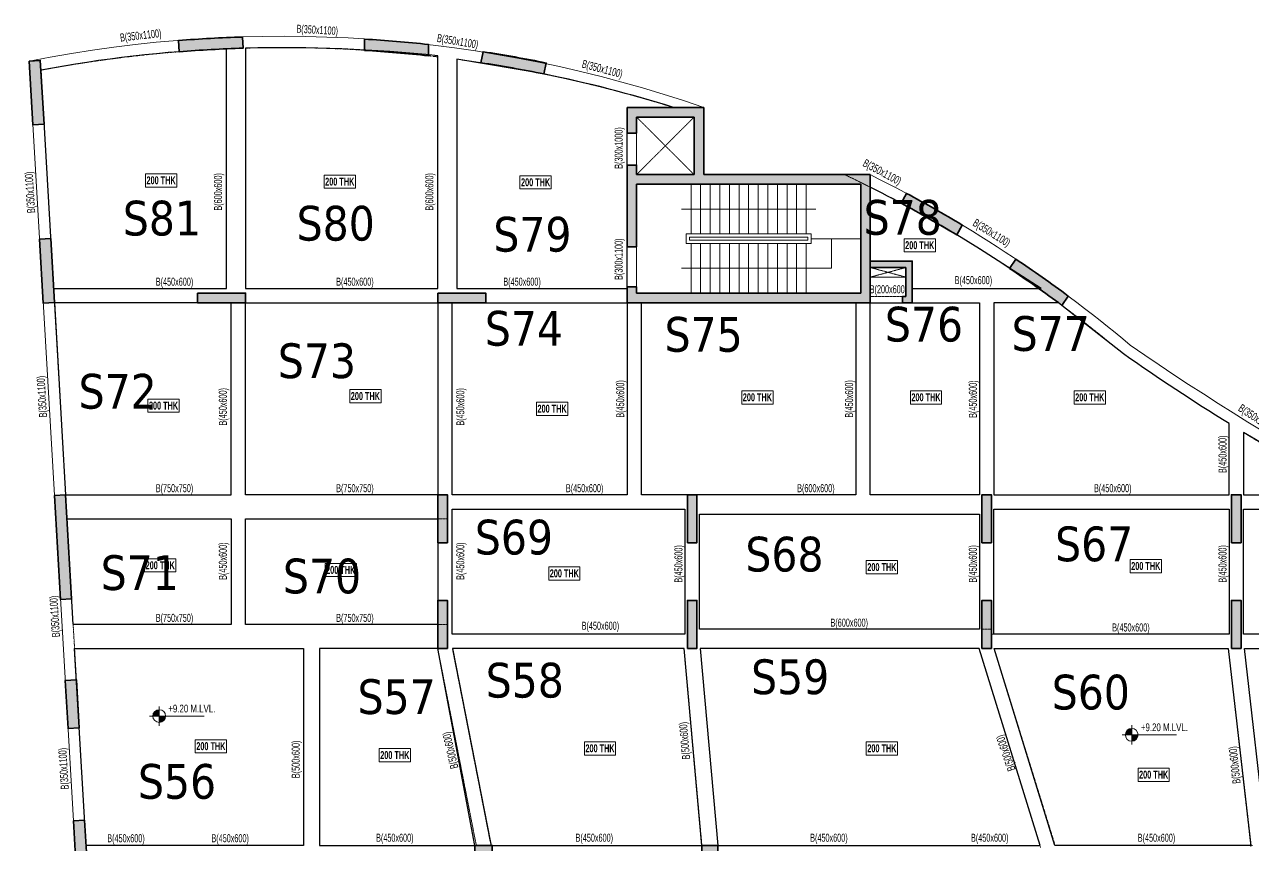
# Model space of a CAD drawing. Header units: millimetres. Extents: x -6 to 66657, y 21 to 58889.
# Drawn here: x -6 to 38389, y 33251 to 58889 of the extents above; entities that cross this region are included whole.
import ezdxf

# ---------------------------------------------------------------- set-up
doc = ezdxf.new("R2010")
doc.units = ezdxf.units.MM
doc.linetypes.add('HIDDEN', pattern=[0.375, 0.25, -0.125])
for name, color, linetype, lineweight in [('A-ANNO-DIMS', 8, 'Continuous', 15), ('A-DETL-MISC', 35, 'Continuous', 15), ('A-FLOR-IDEN', 11, 'Continuous', 9), ('A-HIDD-ABVE', 8, 'HIDDEN', 20), ('G-____-____-DIMS', 7, 'Continuous', 9), ('S-BEAM', 7, 'Continuous', 18), ('S-BEAM-IDEN', 2, 'Continuous', 9), ('S-COL HATCH', 9, 'Continuous', 0), ('S-COLS', 5, 'Continuous', 35)]:
    doc.layers.add(name, color=color, linetype=linetype, lineweight=lineweight)
doc.layers.add('changes', color=7, linetype='Continuous')
doc.styles.add('Dim.s & Anno.(Misc.)', font='ARIALN.TTF')
doc.styles.add('Swis721 LtCn BT', font='swisscl.ttf', dxfattribs={"width": 0.9, "height": 233.355162})
doc.styles.add('Swis721 LtCn BT_1', font='swisscl.ttf', dxfattribs={"height": 240})
doc.styles.add('Swis721 LtCn BT_B', font='', dxfattribs={"width": 0.9, "height": 246.918336})
doc.styles.get('Swis721 LtCn BT_B').set_extended_font_data('Swis721 LtCn BT', bold=True)
doc.dimstyles.new('A-GFC-100', dxfattribs={"dimscale": 100, "dimtxt": 1.75, "dimasz": 1.5, "dimexe": 1.5, "dimexo": 0, "dimgap": 1, "dimtad": 1, "dimdsep": 46, "dimtxsty": 'Dim.s & Anno.(Misc.)', "dimblk": 'ARCHTICK', "dimcen": 0, "dimdle": 1.5, "dimclrd": 256, "dimclre": 8, "dimclrt": 6, "dimazin": 2, "dimtfac": 1, "dimtix": 1, "dimtmove": 2, "dimatfit": 3, "dimfxl": 1, "dimtolj": 1, "dimlwd": -1, "dimlwe": 9, "dimarcsym": 0})

# ---------------------------------------------------------------- blocks, each defined once
blk = doc.blocks.new('_ARCHTICK')
at = {"color": 0, "linetype": 'ByBlock', "const_width": 0.15}
blk.add_lwpolyline([(-0.5, -0.5), (0.5, 0.5)], dxfattribs=at)
blk = doc.blocks.new('A$Cb7cd9481')
at = {"layer": 'S-COL HATCH', "transparency": 33554687}
h = blk.add_hatch(color=256, dxfattribs=at)
h.dxf.hatch_style = 1
h.paths.add_polyline_path([(-9681, 41101), (-9700, 41450, 0.01185), (-11697, 41341), (-11678, 40991, -0.011949)])
h = blk.add_hatch(color=256, dxfattribs=at)
h.dxf.hatch_style = 1
h.paths.add_polyline_path([(-3886, 40864), (-3886, 41216, 0.011892), (-5886, 41384), (-5886, 41033, -0.011992)])
h = blk.add_hatch(color=256, dxfattribs=at)
h.dxf.hatch_style = 1
h.paths.add_polyline_path([(-16019, 40721), (-16368, 40700), (-16252, 38704), (-15902, 38724)])
h = blk.add_hatch(color=256, dxfattribs=at)
h.dxf.hatch_style = 1
h.paths.add_polyline_path([(-282, 40295), (-212, 40638, 0.011811), (-2182, 40990), (-2251, 40647, -0.01191)])
h = blk.add_hatch(color=256, dxfattribs=at)
h.dxf.hatch_style = 1
h.paths.add_polyline_path([(9915, 37151), (4715, 37151), (4715, 39251), (2315, 39251), (2315, 38451), (2615, 38451), (2615, 38951), (4415, 38951), (4415, 37151), (2615, 37151), (2615, 37451), (2315, 37451), (2315, 34901), (2615, 34901), (2615, 36851), (9615, 36851), (9615, 33451), (2615, 33451), (2615, 33651), (2315, 33651), (2315, 33151), (9915, 33151)])
h = blk.add_hatch(color=256, dxfattribs=at)
h.dxf.hatch_style = 1
h.paths.add_polyline_path([(11046, 36567), (10880, 36258, -0.01191), (12618, 35269), (12784, 35577, 0.011811)])
h = blk.add_hatch(color=256, dxfattribs=at)
h.dxf.hatch_style = 1
h.paths.add_polyline_path([(-15694, 35157), (-16043, 35136), (-15927, 33140), (-15578, 33160)])
h = blk.add_hatch(color=256, dxfattribs=at)
h.dxf.hatch_style = 1
h.paths.add_polyline_path([(11225, 34450), (9915, 34450), (9915, 34250), (11025, 34250), (11025, 33350), (10925, 33350), (10925, 33151), (11225, 33150), (11225, 33350)])
h = blk.add_hatch(color=256, dxfattribs=at)
h.dxf.hatch_style = 1
h.paths.add_polyline_path([(14462, 34513), (14267, 34222, -0.01191), (15902, 33069), (16097, 33360, 0.011811)])
h = blk.add_hatch(color=256, dxfattribs=at)
h.dxf.hatch_style = 1
h.paths.add_polyline_path([(-11102, 33451), (-11102, 33151), (-9602, 33151), (-9602, 33451)])
h = blk.add_hatch(color=256, dxfattribs=at)
h.dxf.hatch_style = 1
h.paths.add_polyline_path([(-3600, 33451), (-3600, 33151), (-2100, 33151), (-2100, 33451)])
h = blk.add_hatch(color=256, dxfattribs=at)
h.dxf.hatch_style = 1
h.paths.add_polyline_path([(-15227, 27150), (-15577, 27130), (-15387, 23885), (-15038, 23905)])
h = blk.add_hatch(color=256, dxfattribs=at)
h.dxf.hatch_style = 1
h.paths.add_polyline_path([(-3600, 25651), (-3300, 25651), (-3300, 27151), (-3600, 27151)])
h = blk.add_hatch(color=256, dxfattribs=at)
h.dxf.hatch_style = 1
h.paths.add_polyline_path([(-3600, 25651), (-3300, 25651), (-3300, 27151), (-3600, 27151)])
h = blk.add_hatch(color=256, dxfattribs=at)
h.dxf.hatch_style = 1
h.paths.add_polyline_path([(4200, 25651), (4500, 25651), (4500, 27151), (4200, 27151)])
h = blk.add_hatch(color=256, dxfattribs=at)
h.dxf.hatch_style = 1
h.paths.add_polyline_path([(4200, 25651), (4500, 25651), (4500, 27151), (4200, 27151)])
h = blk.add_hatch(color=256, dxfattribs=at)
h.dxf.hatch_style = 1
h.paths.add_polyline_path([(13400, 25651), (13700, 25651), (13700, 27151), (13400, 27151)])
h = blk.add_hatch(color=256, dxfattribs=at)
h.dxf.hatch_style = 1
h.paths.add_polyline_path([(13400, 25651), (13700, 25651), (13700, 27151), (13400, 27151)])
h = blk.add_hatch(color=256, dxfattribs=at)
h.dxf.hatch_style = 1
h.paths.add_polyline_path([(21200, 25651), (21500, 25651), (21500, 27151), (21200, 27151)])
h = blk.add_hatch(color=256, dxfattribs=at)
h.dxf.hatch_style = 1
h.paths.add_polyline_path([(21200, 25651), (21500, 25651), (21500, 27151), (21200, 27151)])
h = blk.add_hatch(color=256, dxfattribs=at)
h.dxf.hatch_style = 1
h.paths.add_polyline_path([(-3600, 22351), (-3300, 22351), (-3300, 23851), (-3600, 23851)])
h = blk.add_hatch(color=256, dxfattribs=at)
h.dxf.hatch_style = 1
h.paths.add_polyline_path([(-3600, 22351), (-3300, 22351), (-3300, 23851), (-3600, 23851)])
h = blk.add_hatch(color=256, dxfattribs=at)
h.dxf.hatch_style = 1
h.paths.add_polyline_path([(4200, 22351), (4500, 22351), (4500, 23851), (4200, 23851)])
h = blk.add_hatch(color=256, dxfattribs=at)
h.dxf.hatch_style = 1
h.paths.add_polyline_path([(4200, 22351), (4500, 22351), (4500, 23851), (4200, 23851)])
h = blk.add_hatch(color=256, dxfattribs=at)
h.dxf.hatch_style = 1
h.paths.add_polyline_path([(13400, 22351), (13700, 22351), (13700, 23851), (13400, 23851)])
h = blk.add_hatch(color=256, dxfattribs=at)
h.dxf.hatch_style = 1
h.paths.add_polyline_path([(13400, 22351), (13700, 22351), (13700, 23851), (13400, 23851)])
h = blk.add_hatch(color=256, dxfattribs=at)
h.dxf.hatch_style = 1
h.paths.add_polyline_path([(21200, 22351), (21500, 22351), (21500, 23851), (21200, 23851)])
h = blk.add_hatch(color=256, dxfattribs=at)
h.dxf.hatch_style = 1
h.paths.add_polyline_path([(21200, 22351), (21500, 22351), (21500, 23851), (21200, 23851)])
h = blk.add_hatch(color=256, dxfattribs=at)
h.dxf.hatch_style = 1
h.paths.add_polyline_path([(-15239, 21348), (-15152, 19851), (-14802, 19871), (-14890, 21369)])
h = blk.add_hatch(color=256, dxfattribs=at)
h.dxf.hatch_style = 1
h.paths.add_polyline_path([(-14983, 16966), (-14896, 15469), (-14547, 15489), (-14634, 16986)])
at = {"layer": 'S-COLS'}
for p, q in [((4715, 39251, 0), (2315, 39251, 0)), ((4715, 37151, 0), (4715, 39251, 0)), ((4415, 38951, 0), (2615, 38951, 0)), ((4415, 37151, 0), (4415, 38951, 0)), ((4415, 37151, 0), (2615, 37151)), ((9915, 37151), (4715, 37151, 0)), ((9915, 33151), (9915, 37151)), ((2615, 36851), (9615, 36851)), ((2615, 34901), (2615, 36851)), ((9615, 36851), (9615, 33451)), ((2315, 34901), (2615, 34901)), ((2315, 33651), (2315, 33151)), ((2615, 33651), (2315, 33651)), ((2615, 33451), (2615, 33651)), ((9615, 33451), (2615, 33451)), ((2315, 33151), (9915, 33151))]:
    blk.add_line(p, q, dxfattribs=at)
at = {"layer": 'S-COLS', "elevation": 0}
for points in [[(-9700, 41450, 0.01185), (-11697, 41341), (-11678, 40991, -0.011949), (-9681, 41101), (-9700, 41450)], [(-5886, 41384, -0.011892), (-3886, 41216), (-3886, 40864, 0.011992), (-5886, 41033), (-5886, 41384)], [(-282, 40295), (-212, 40638, 0.011811), (-2182, 40990), (-2251, 40647, -0.01191), (-282, 40295)], [(12784, 35577, 0.011811), (11046, 36567), (10880, 36258, -0.01191), (12618, 35269), (12784, 35577)], [(14462, 34513), (14267, 34222, -0.01191), (15902, 33069), (16097, 33360, 0.011811), (14462, 34513)]]:
    blk.add_lwpolyline(points, format="xyb", dxfattribs=at)
for points in [[(-16368, 40700), (-16019, 40721), (-15902, 38724), (-16252, 38704)], [(-16043, 35136), (-15694, 35157), (-15578, 33160), (-15927, 33140)], [(-11102, 33451), (-11102, 33151), (-9602, 33151), (-9602, 33451)], [(-3600, 33451), (-3600, 33151), (-2100, 33151), (-2100, 33451)], [(-15577, 27130), (-15227, 27150), (-15038, 23905), (-15387, 23885)], [(-3600, 25651), (-3300, 25651), (-3300, 27151), (-3600, 27151)], [(-3600, 25651), (-3300, 25651), (-3300, 27151), (-3600, 27151)], [(4200, 25651), (4500, 25651), (4500, 27151), (4200, 27151)], [(4200, 25651), (4500, 25651), (4500, 27151), (4200, 27151)], [(13400, 25651), (13700, 25651), (13700, 27151), (13400, 27151)], [(13400, 25651), (13700, 25651), (13700, 27151), (13400, 27151)], [(21200, 25651), (21500, 25651), (21500, 27151), (21200, 27151)], [(21200, 25651), (21500, 25651), (21500, 27151), (21200, 27151)], [(-3600, 22351), (-3300, 22351), (-3300, 23851), (-3600, 23851)], [(-3600, 22351), (-3300, 22351), (-3300, 23851), (-3600, 23851)], [(4200, 22351), (4500, 22351), (4500, 23851), (4200, 23851)], [(4200, 22351), (4500, 22351), (4500, 23851), (4200, 23851)], [(13400, 22351), (13700, 22351), (13700, 23851), (13400, 23851)], [(13400, 22351), (13700, 22351), (13700, 23851), (13400, 23851)], [(21200, 22351), (21500, 22351), (21500, 23851), (21200, 23851)], [(21200, 22351), (21500, 22351), (21500, 23851), (21200, 23851)], [(-15239, 21348), (-14890, 21369), (-14802, 19871), (-15152, 19851)], [(-14983, 16966), (-14634, 16986), (-14547, 15489), (-14896, 15469)]]:
    blk.add_lwpolyline(points, close=True, dxfattribs=at)
for points in [[(2615, 38951), (2615, 38451), (2315, 38451), (2315, 39251)], [(2615, 37151), (2615, 37451), (2315, 37451), (2315, 34901)], [(9915, 34450), (11225, 34450), (11225, 33350), (11225, 33150), (10925, 33151), (10925, 33350), (11025, 33350), (11025, 34250), (9915, 34250), (9915, 34450)]]:
    blk.add_lwpolyline(points, dxfattribs=at)
blk = doc.blocks.new('Spot Elevations - M_Spot Elevation - Target Filled-23738-FIRST FLOOR  FRAMING PLAN _NTA_')
at = {"layer": 'G-____-____-DIMS'}
h = blk.add_hatch(color=256, dxfattribs=at)
edge = h.paths.add_edge_path(flags=0)
edge.add_line((0, 0), (-2, 0))
edge.add_arc((0, 0), 2, 90, 180, ccw=False)
edge.add_line((0, 2), (0, 0))
h = blk.add_hatch(color=256, dxfattribs=at)
edge = h.paths.add_edge_path(flags=0)
edge.add_line((0, 0), (2, 0))
edge.add_arc((0, 0), 2, 270, 360, ccw=False)
edge.add_line((0, -2), (0, 0))
for p, q in [((-3, 0), (14, 0)), ((0, -3), (0, 3))]:
    blk.add_line(p, q, dxfattribs=at)
blk.add_circle((0, 0), 2, dxfattribs=at)
blk = doc.blocks.new('A$C0921b736')
at = {"layer": 'S-COL HATCH', "transparency": 33554687}
h = blk.add_hatch(color=256, dxfattribs=at)
h.dxf.hatch_style = 1
h.paths.add_polyline_path([(5425, 11675), (5425, 11275), (10175, 11275), (10175, 11675)])
h.paths.add_polyline_path([(5425, 11675), (5975, 11675), (5975, 22675), (5425, 22675)])
h = blk.add_hatch(color=256, dxfattribs=at)
h.dxf.hatch_style = 1
h.paths.add_polyline_path([(12525, 12975), (13025, 12975), (13025, 22675), (12525, 22675)])
at = {"layer": 'S-COLS'}
blk.add_lwpolyline([(5425, 11675), (5425, 22675), (5975, 22675), (5975, 11675), (5425, 11675)], dxfattribs=at)
at = {"layer": 'S-COLS', "elevation": 0}
blk.add_lwpolyline([(12525, 12975), (13025, 12975), (13025, 22675), (12525, 22675)], close=True, dxfattribs=at)
blk = doc.blocks.new('A$C21ee9bdd')
at = {"layer": 'A-DETL-MISC'}
for p, q in [((-5300, 0), (-5300, -1550)), ((-5000, 0), (-5000, -1550)), ((-4700, 0), (-4700, -1550)), ((-4400, 0), (-4400, -1550)), ((-4100, 0), (-4100, -1550)), ((-3800, 0), (-3800, -1550)), ((-3500, 0), (-3500, -1550)), ((-3200, 0), (-3200, -1550)), ((-2900, 0), (-2900, -1550)), ((-2600, 0), (-2600, -1550)), ((-2300, 0), (-2300, -1550)), ((-2000, 0), (-2000, -1550)), ((-1700, 0), (-1700, -1550)), ((-5300, -3400), (-5300, -1850)), ((-5000, -3400), (-5000, -1850)), ((-4700, -3400), (-4700, -1850)), ((-4400, -3400), (-4400, -1850)), ((-4100, -3400), (-4100, -1850)), ((-3800, -3400), (-3800, -1850)), ((-3500, -3400), (-3500, -1850)), ((-3200, -3400), (-3200, -1850)), ((-2900, -3400), (-2900, -1850)), ((-2600, -3400), (-2600, -1850)), ((-2300, -3400), (-2300, -1850)), ((-2000, -3400), (-2000, -1850)), ((-1700, -3400), (-1700, -1850)), ((-1550, -1700), (0, -1700))]:
    blk.add_line(p, q, dxfattribs=at)
for points in [[(-1550, -1550), (-1550, -1850), (-5450, -1850), (-5450, -1550)], [(-1650, -1650), (-1650, -1750), (-5350, -1750), (-5350, -1650)]]:
    blk.add_lwpolyline(points, close=True, dxfattribs=at)
at = {"layer": 'A-ANNO-DIMS', "ltscale": 500}
for points in [[(-1400, -775), (-5600, -775)], [(-1700, -2625), (-912, -2625), (-912, -1700)], [(-5600, -2625), (-1700, -2625)]]:
    blk.add_leader(points, dimstyle='A-GFC-100', override={"dimasz": 0.002, "dimtad": 0, "dimfxl": 0.18, "dimarcsym": 1}, dxfattribs=at)

msp = doc.modelspace()

# ---------------------------------------------------------------- linework, layer by layer
at = {"layer": 'A-FLOR-IDEN', "color": 8, "elevation": 0, "flags": 128}
for points in [[(4748, 54228), (4748, 53816), (3771, 53816), (3771, 54228)], [(4748, 54228), (4748, 53816), (3771, 53816), (3771, 54228)], [(10330, 54187), (10330, 53775), (9352, 53775), (9352, 54187)], [(10330, 54187), (10330, 53775), (9352, 53775), (9352, 54187)], [(16451, 54166), (16451, 53754), (15473, 53754), (15473, 54166)], [(16451, 54166), (16451, 53754), (15473, 53754), (15473, 54166)], [(28452, 52200), (28452, 51788), (27475, 51788), (27475, 52200)], [(28452, 52200), (28452, 51788), (27475, 51788), (27475, 52200)], [(11131, 47488), (11131, 47076), (10154, 47076), (10154, 47488)], [(11131, 47488), (11131, 47076), (10154, 47076), (10154, 47488)], [(23379, 47450), (23379, 47038), (22402, 47038), (22402, 47450)], [(23379, 47450), (23379, 47038), (22402, 47038), (22402, 47450)], [(28647, 47450), (28647, 47038), (27669, 47038), (27669, 47450)], [(28647, 47450), (28647, 47038), (27669, 47038), (27669, 47450)], [(33764, 47450), (33764, 47038), (32787, 47038), (32787, 47450)], [(33764, 47450), (33764, 47038), (32787, 47038), (32787, 47450)], [(4824, 47191), (4824, 46779), (3846, 46779), (3846, 47191)], [(4824, 47191), (4824, 46779), (3846, 46779), (3846, 47191)], [(16964, 47094), (16964, 46682), (15987, 46682), (15987, 47094)], [(16964, 47094), (16964, 46682), (15987, 46682), (15987, 47094)], [(4720, 42203), (4720, 41791), (3743, 41791), (3743, 42203)], [(4720, 42203), (4720, 41791), (3743, 41791), (3743, 42203)], [(10360, 42058), (10360, 41646), (9383, 41646), (9383, 42058)], [(10360, 42058), (10360, 41646), (9383, 41646), (9383, 42058)], [(17347, 41950), (17347, 41538), (16369, 41538), (16369, 41950)], [(17347, 41950), (17347, 41538), (16369, 41538), (16369, 41950)], [(27270, 42146), (27270, 41734), (26292, 41734), (26292, 42146)], [(27270, 42146), (27270, 41734), (26292, 41734), (26292, 42146)], [(35515, 42181), (35515, 41769), (34537, 41769), (34537, 42181)], [(35515, 42181), (35515, 41769), (34537, 41769), (34537, 42181)], [(6304, 36553), (6304, 36141), (5327, 36141), (5327, 36553)], [(6304, 36553), (6304, 36141), (5327, 36141), (5327, 36553)], [(18462, 36486), (18462, 36074), (17485, 36074), (17485, 36486)], [(18462, 36486), (18462, 36074), (17485, 36074), (17485, 36486)], [(27270, 36486), (27270, 36074), (26292, 36074), (26292, 36486)], [(27270, 36486), (27270, 36074), (26292, 36074), (26292, 36486)], [(12051, 36273), (12051, 35861), (11074, 35861), (11074, 36273)], [(12051, 36273), (12051, 35861), (11074, 35861), (11074, 36273)], [(35761, 35663), (35761, 35251), (34783, 35251), (34783, 35663)], [(35761, 35663), (35761, 35251), (34783, 35251), (34783, 35663)]]:
    msp.add_lwpolyline(points, close=True, dxfattribs=at)
at = {"layer": 'A-HIDD-ABVE', "linetype": 'HIDDEN'}
for p, q in [((19117, 56002, 0), (20917, 54202, 0)), ((19117, 54202, 0), (20917, 56002, 0)), ((26417, 51301, 0), (27527, 51001, 0)), ((26417, 51001, 0), (27527, 51301, 0))]:
    msp.add_line(p, q, dxfattribs=at)
at = {"layer": 'changes', "color": 1, "elevation": 0}
for points in [[(502, 57465), (900, 50651), (6301, 50651), (6301, 58132, 0.035705), (502, 57465)], [(6901, 58154), (6901, 50651), (12903, 50651), (12903, 57915, 0.031761), (6901, 58154)], [(13503, 57805), (13503, 50651), (18817, 50651), (18817, 56302), (20267, 56302, 0.025455), (16221, 57346), (13503, 57805)], [(26417, 53811), (26417, 51501), (27727, 51501), (27727, 50651), (31760, 50651), (29828, 51884), (29121, 52320, 0.017743), (26452, 53795)], [(30278, 50201), (30278, 44201), (37628, 44201), (37628, 46429, -0.014299), (34328, 48601), (32405, 50120), (32295, 50201), (30278, 50201)]]:
    msp.add_lwpolyline(points, format="xyb", dxfattribs=at)
for points in [[(925, 50201), (1276, 44201), (6451, 44201), (6451, 50201)], [(6901, 50201), (12903, 50201), (12903, 44201), (6901, 44201)], [(13353, 50201), (18817, 50201), (18817, 44201), (13353, 44201)], [(19267, 50201), (25967, 50201), (25967, 44201), (19267, 44201)], [(26417, 50201), (29828, 50201), (29828, 44201), (26417, 44201)], [(38078, 46150), (38078, 44201), (41409, 44201)], [(1320, 43451), (6451, 43451), (6451, 40151), (1512, 40151)], [(6901, 43451), (12903, 43451), (12903, 40151), (6901, 40151)], [(13353, 43751), (20628, 43751), (20628, 39851), (13353, 39851)], [(21078, 43601), (29828, 43601), (29828, 40001), (21078, 40001)], [(30278, 43751), (37628, 43751), (37628, 39851), (30278, 39851)], [(1555, 39401), (8707, 39401), (8707, 33251), (1915, 33251)], [(9207, 39401), (9207, 33251), (14057, 33251), (12903, 39401)], [(13361, 39401), (14549, 33337), (14571, 33251), (21158, 33251), (20602, 39401)], [(21104, 39401), (21657, 33251), (31722, 33251), (29818, 39401)], [(30289, 39401), (37601, 39401), (38305, 33251), (32184, 33251)], [(38105, 39401), (41799, 39401), (41807, 33274), (38805, 33279)]]:
    msp.add_lwpolyline(points, close=True, dxfattribs=at)
msp.add_lwpolyline([(48842, 40538), (48844, 39851), (38078, 39851), (38078, 43751), (42230, 43751), (43137, 43268), (44923, 42357), (46800, 41456), (48842, 40538)], dxfattribs=at)
at = {"layer": 'S-BEAM', "linetype": 'HIDDEN'}
for p, q in [((6301, 50651, 0), (6301, 58132, 0)), ((12903, 50651, 0), (12903, 57881, 0)), ((18817, 51951, 0), (18817, 50701, 0)), ((900, 50651, 0), (6301, 50651, 0)), ((6901, 50651, 0), (12903, 50651, 0)), ((13503, 50651, 0), (18817, 50651, 0)), ((26417, 50401, 0), (27427, 50401, 0)), ((27727, 50651, 0), (31673, 50651, 0)), ((925, 50201, 0), (13870, 50201, 0)), ((6451, 44201, 0), (6451, 50202, 0)), ((6901, 44202, 0), (6901, 50202, 0)), ((12903, 44201, 0), (12903, 50201, 0)), ((13353, 44201, 0), (13353, 50201, 0)), ((13353, 50201, 0), (18817, 50201, 0)), ((18817, 44201, 0), (18817, 50201, 0)), ((19267, 44201, 0), (19267, 50201, 0)), ((25967, 44201, 0), (25967, 50201, 0)), ((26417, 50201, 0), (29828, 50201, 0)), ((26417, 44201, 0), (26417, 50201, 0)), ((29828, 44201, 0), (29828, 50202, 0)), ((30278, 50201, 0), (32295, 50201)), ((30278, 44201, 0), (30278, 50201, 0)), ((37628, 44201, 0), (37628, 46429, 0)), ((38078, 44201, 0), (38078, 46150, 0)), ((1276, 44201, 0), (6451, 44201, 0)), ((6901, 44201, 0), (13203, 44201, 0)), ((13353, 44201, 0), (18817, 44201, 0)), ((19267, 44201, 0), (25967, 44201, 0)), ((26417, 44201, 0), (29828, 44201, 0)), ((30278, 44201, 0), (37628, 44201)), ((38078, 44201), (41409, 44201)), ((1320, 43451, 0), (6451, 43451, 0)), ((6451, 40151, 0), (6451, 43452, 0)), ((6901, 40152, 0), (6901, 43452, 0)), ((6901, 43451, 0), (13203, 43451, 0)), ((12903, 40151, 0), (12903, 43451, 0)), ((13353, 39851, 0), (13353, 43751, 0)), ((13353, 43751, 0), (20628, 43751, 0)), ((20628, 39851, 0), (20628, 43751, 0)), ((21078, 40001, 0), (21078, 43601, 0)), ((21078, 43601, 0), (29828, 43601, 0)), ((29828, 40001, 0), (29828, 43601, 0)), ((30278, 43751, 0), (37628, 43751)), ((30278, 39851, 0), (30278, 43751, 0)), ((37628, 39851, 0), (37628, 43751, 0)), ((38078, 43751), (42230, 43751)), ((38078, 39851, 0), (38078, 43751, 0)), ((1512, 40151), (6451, 40151)), ((6901, 40151), (13203, 40151, 0)), ((21153, 40001), (29828, 40001, 0)), ((29902, 40001, 0), (30203, 40001, 0)), ((20628, 39851), (13353, 39851, 0)), ((37628, 39851, 0), (30203, 39851, 0)), ((38078, 39851), (48844, 39851, 0)), ((1555, 39401), (8707, 39401, 0)), ((8707, 33251, 0), (8707, 39401, 0)), ((9207, 39401, 0), (12903, 39401, 0)), ((9207, 33251, 0), (9207, 39401, 0)), ((14107, 33251, 0), (12903, 39401, 0)), ((14549, 33337, 0), (13361, 39402, 0)), ((20602, 39401), (13361, 39401, 0)), ((20602, 39401, 0), (21158, 33228, 0)), ((21104, 39402, 0), (21656, 33273, 0)), ((21104, 39401), (29818, 39401, 0)), ((29818, 39401, 0), (31742, 33184, 0)), ((37601, 39401, 0), (30289, 39401, 0)), ((30289, 39401, 0), (32172, 33317, 0)), ((38309, 33222, 0), (37601, 39401, 0)), ((38805, 33279, 0), (38105, 39402, 0)), ((41799, 39401), (38105, 39401, 0)), ((1914, 33251), (8707, 33251, 0)), ((9207, 33251, 0), (14107, 33251, 0)), ((14607, 33251, 0), (21157, 33251, 0)), ((28207, 33251, 0), (21657, 33251, 0)), ((28707, 33251, 0), (31730, 33251, 0)), ((38357, 33251, 0), (32184, 33251, 0))]:
    msp.add_line(p, q, dxfattribs=at)
at = {"layer": 'S-BEAM'}
for p, q in [((18817, 55501, 0), (18817, 54501, 0)), ((19117, 55501, 0), (19117, 54501, 0)), ((19117, 51951, 0), (19117, 50701, 0)), ((26417, 51001, 0), (27527, 51001, 0))]:
    msp.add_line(p, q, dxfattribs=at)
at = {"layer": 'S-BEAM', "ltscale": 250000, "elevation": 0}
for points in [[(21217, 56302, 0.133142), (134, 57751), (3330, 2977)], [(66657, 35414, -0.104419), (34540, 48879, 0.059137), (26417, 54202, 0.063489)]]:
    msp.add_lwpolyline(points, format="xyb", dxfattribs=at)
at = {"layer": 'S-BEAM', "linetype": 'HIDDEN', "elevation": 0}
for points in [[(6301, 58132, 0.03577), (502, 57465), (1914, 33251)], [(12903, 57881, 0.036822), (6901, 58154), (6901, 50651)], [(20267, 56302, 0.042483), (13503, 57805), (13503, 50651)], [(29828, 51884, 0.029438), (25618, 54202, 0.029438)], [(31673, 50651, 0.013584), (29828, 51884, 0.010315)], [(37628, 46429, -0.01167), (34328, 48601, 0.015835), (32295, 50201, 0.015835)], [(41409, 44201, -0.0114), (38078, 46150)]]:
    msp.add_lwpolyline(points, format="xyb", dxfattribs=at)

# ---------------------------------------------------------------- block references
at = {"layer": 'changes'}
msp.add_blockref('A$C0921b736', (8632, 10576, 0), dxfattribs=at)
msp.add_blockref('A$C0921b736', (8632, 10576, 0), dxfattribs=at)
at = {"layer": 'G-____-____-DIMS', "xscale": 99.99999999999991, "yscale": 99.99999999999991, "zscale": 99.99999999999991}
for p in [(4200, 37290, 0), (34587, 36705, 0)]:
    msp.add_blockref('Spot Elevations - M_Spot Elevation - Target Filled-23738-FIRST FLOOR  FRAMING PLAN _NTA_', p, dxfattribs=at)
at = {"layer": 'S-BEAM'}
msp.add_blockref('A$Cb7cd9481', (16503, 17051, 0), dxfattribs=at)
at = {"layer": 'S-BEAM-IDEN'}
msp.add_blockref('A$C21ee9bdd', (26117, 53902, 0), dxfattribs=at)

# ---------------------------------------------------------------- texts
at = {"layer": 'A-FLOR-IDEN', "color": 1, "char_height": 246.9, "width": 1155, "attachment_point": 2, "line_spacing_factor": 0.964267, "style": 'Swis721 LtCn BT_B'}
for insert in [(4259, 54150), (4259, 54150), (9841, 54109), (9841, 54109), (15962, 54088), (15962, 54088), (27963, 52122), (27963, 52122), (10642, 47410), (10642, 47410), (22890, 47372), (22890, 47372), (28158, 47372), (33275, 47372), (4335, 47113), (4335, 47113), (16475, 47016), (16475, 47016), (4232, 42125), (4232, 42125), (9871, 41980), (9871, 41980), (16858, 41872), (16858, 41872), (26781, 42068), (26781, 42068), (35026, 42103), (35026, 42103), (5815, 36475), (5815, 36475), (11562, 36195), (11562, 36195), (17973, 36408), (17973, 36408), (26781, 36408), (26781, 36408), (35272, 35585), (35272, 35585)]:
    msp.add_mtext('200 THK', dxfattribs=dict(at, insert=insert))
at = {"layer": 'changes', "char_height": 1084.7, "attachment_point": 1, "style": 'Dim.s & Anno.(Misc.)'}
for s, heights, insert in [('{\\fTahoma|b0|i0|c0|p34;S81}', [1159], (3065, 53387)), ('{\\fTahoma|b0|i0|c0|p34;S78}', [1159], (26211, 53411)), ('{\\fTahoma|b0|i0|c0|p34;S80}', [1159], (8495, 53228)), ('{\\fTahoma|b0|i0|c0|p34;S79}', [1159], (14641, 52884)), ('{\\fTahoma|b0|i0|c0|p34;S74}', [1159], (14376, 49946)), ('{\\fTahoma|b0|i0|c0|p34;S76}', [1159], (26875, 50075)), ('{\\fTahoma|b0|i0|c0|p34;S75}', [1159], (19991, 49757)), ('{\\fTahoma|b0|i0|c0|p34;S77}', [1159], (30835, 49783)), ('{\\fTahoma|b0|i0|c0|p34;S73}', [1159], (7908, 48932)), ('{\\fTahoma|b0|i0|c0|p34;S72}', [1159], (1683, 47979)), ('{\\fTahoma|b0|i0|c0|p34;S69}', [1159], (14063, 43424)), ('{\\fTahoma|b0|i0|c0|p34;S67}', [1213], (32193, 43212)), ('{\\fTahoma|b0|i0|c0|p34;S68}', [1159], (22515, 42892)), ('{\\fTahoma|b0|i0|c0|p34;S71}', [1159], (2372, 42314)), ('{\\fTahoma|b0|i0|c0|p34;S70}', [1159], (8067, 42209)), ('{\\fTahoma|b0|i0|c0|p34;S58}', [1159], (14402, 38955)), ('{\\fTahoma|b0|i0|c0|p34;S59}', [1159], (22694, 39061)), ('{\\fTahoma|b0|i0|c0|p34;S57}', [1159], (10399, 38441)), ('{\\fTahoma|b0|i0|c0|p34;S60}', [1159], (32088, 38583)), ('{\\fTahoma|b0|i0|c0|p34;S56}', [1159], (3538, 35794))]:
    msp.add_mtext_dynamic_manual_height_columns(s, width=6038.66, gutter_width=5424, heights=heights, dxfattribs=dict(at, insert=insert))
at = {"layer": 'G-____-____-DIMS', "char_height": 240, "width": 1683.88, "attachment_point": 1, "line_spacing_factor": 0.970126, "style": 'Swis721 LtCn BT_1'}
for insert in [(4485, 37646, 0), (34873, 37061, 0)]:
    msp.add_mtext('+9.20 M.LVL.', dxfattribs=dict(at, insert=insert))
at = {"layer": 'S-BEAM-IDEN', "style": 'Swis721 LtCn BT', "width": 0.8}
for s, rotation, p in [('B(350x1100)', 6.479, (2992, 58356)), ('B(350x1100)', 356.8406, (8485, 58636)), ('B(350x1100)', 350.6854, (12865, 58351)), ('B(350x1100)', 345.0547, (17388, 57553)), ('B(300x1000)', 90, (18680, 54385, 0)), ('B(350x1100)', 331.7974, (26160, 54482)), ('B(350x1100)', 93.6044, (327, 53009, 0)), ('B(600x600)', 90, (6163, 53079, 0)), ('B(600x600)', 90, (12766, 53079, 0)), ('B(350x1100)', 327.9834, (29596, 52627)), ('B(300x1100)', 90, (18680, 50913, 0)), ('B(450x600)', 360, (4093, 50734, 0)), ('B(450x600)', 360, (9730, 50734, 0)), ('B(450x600)', 360, (14953, 50734, 0)), ('B(200x600)', 360, (26400, 50497, 0)), ('B(450x600)', 360, (29054, 50782, 0)), ('B(350x1100)', 93.6044, (699, 46629, 0)), ('B(450x600)', 90, (18730, 46612, 0)), ('B(450x600)', 90, (25880, 46612, 0)), ('B(450x600)', 90, (29748, 46605, 0)), ('B(450x600)', 90, (6314, 46366, 0)), ('B(450x600)', 90, (13733, 46364)), ('B(350x1100)', 326.3571, (37892, 46844)), ('B(450x600)', 90, (37548, 44883, 0)), ('B(750x750)', 360, (4093, 44284, 0)), ('B(750x750)', 360, (9730, 44284, 0)), ('B(450x600)', 360, (16907, 44284, 0)), ('B(600x600)', 360, (24133, 44284, 0)), ('B(450x600)', 360, (33409, 44284, 0)), ('B(450x600)', 90, (6314, 41545, 0)), ('B(450x600)', 90, (13733, 41544)), ('B(450x600)', 90, (20548, 41459, 0)), ('B(450x600)', 90, (29748, 41459, 0)), ('B(450x600)', 90, (37548, 41459, 0)), ('B(350x1100)', 93.6044, (1100, 39762, 0)), ('B(750x750)', 360, (4093, 40234)), ('B(750x750)', 360, (9730, 40234)), ('B(600x600)', 360, (25175, 40084, 0)), ('B(450x600)', 360, (17400, 39987, 0)), ('B(450x600)', 360, (33976, 39934, 0)), ('B(500x600)', 95.0796, (20791, 35948, 0)), ('B(500x600)', 103.064, (13551, 35679, 0)), ('B(500x600)', 109.1773, (30959, 35623, 0)), ('B(350x1100)', 93.6044, (1377, 35008, 0)), ('B(500x600)', 90, (8590, 35353)), ('B(500x600)', 96.2612, (37989, 35192, 0)), ('B(450x600)', 360, (2577, 33350, 0)), ('B(450x600)', 360, (5832, 33350, 0))]:
    msp.add_text(s, height=250, rotation=rotation, dxfattribs=at).set_placement(p)
for p in [(10977, 33366, 0), (17209, 33366, 0), (24540, 33366, 0), (29565, 33366, 0), (34775, 33366, 0)]:
    msp.add_text('B(450x600)', height=250, dxfattribs=at).set_placement(p)

doc.saveas('drawing.dxf')
